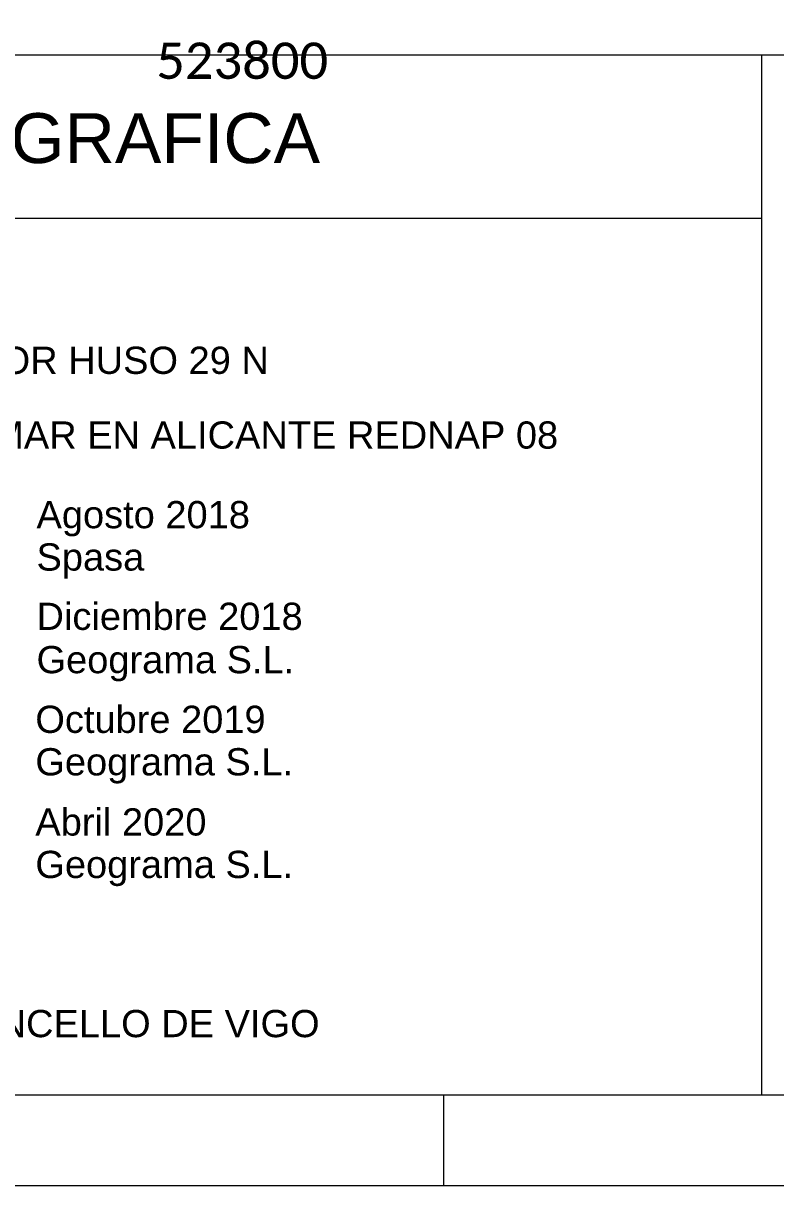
# Model space of a CAD drawing. Header units: metres. Extents: x 523256 to 524015, y 4669220 to 4669814.
# Drawn here: x 523787.9 to 523829.4, y 4669220 to 4669284.1 of the extents above; entities that cross this region are included whole.
import ezdxf
from ezdxf.enums import TextEntityAlignment as Align

# ---------------------------------------------------------------- set-up
doc = ezdxf.new("R2010")
doc.units = ezdxf.units.M
doc.header["$MEASUREMENT"] = 0
doc.layers.add('992006 Lineas cajetin', color=7, linetype='Continuous', lineweight=0)
doc.layers.add('993006 Textos cajetin', color=7, linetype='Continuous', lineweight=0)
doc.layers.add('993007 Textos cuadricula', color=7, linetype='Continuous')
doc.styles.add('Legend', font='calibri.ttf')
doc.styles.add('Style-Arial', font='arial.ttf')

msp = doc.modelspace()

# ---------------------------------------------------------------- linework, layer by layer
at = {"layer": '992006 Lineas cajetin'}
for p, q in [((523828.64547, 4669225.00177), (523828.64547, 4669282.31977)), ((523736.14547, 4669273.31977), (523828.64547, 4669273.31977)), ((523811.09698, 4669225.00177), (523811.09698, 4669220.00177))]:
    msp.add_line(p, q, dxfattribs=at)
for points in [[(523256.09698, 4669814.00077), (524015.09698, 4669814.00077), (524015.09698, 4669220.0041), (523256.09698, 4669220.0041)], [(523275.09698, 4669282.31977), (524010.09698, 4669282.31977), (524010.09698, 4669225.00177), (523275.09698, 4669225.00177)]]:
    msp.add_lwpolyline(points, close=True, dxfattribs=at)

# ---------------------------------------------------------------- texts
at = {"layer": '993006 Textos cajetin', "attachment_point": 7, "line_spacing_factor": 1.1, "style": 'Style-Arial'}
for s, insert, char_height in [('INFORMACION CARTOGRAFICA', (523745.39547, 4669276.31977), 2.749998), ('ETRS89 - UNIVERSAL TRANSVERSAL MERCATOR HUSO 29 N', (523739.64547, 4669264.71977), 1.5), ('ALTITUDES REFERIDAS AL NIVEL MEDIO DEL MAR EN ALICANTE REDNAP 08', (523739.64547, 4669260.60162), 1.5), ('Agosto 2018', (523788.66092, 4669255.78341), 1.5), ('Spasa', (523788.66092, 4669253.44918), 1.5), ('Diciembre 2018', (523788.66092, 4669250.61191), 1.5), ('Geograma S.L.', (523788.66092, 4669247.79318), 1.5), ('Octubre 2019', (523788.59628, 4669244.93544), 1.5), ('Geograma S.L.', (523788.59628, 4669242.16342), 1.5), ('Abril 2020', (523788.59628, 4669239.27944), 1.5), ('Geograma S.L.', (523788.59628, 4669236.50742), 1.5), ('XERENCIA MUNICIPAL DE URBANISMO DO CONCELLO DE VIGO', (523739.65475, 4669228.16766), 1.5)]:
    msp.add_mtext(s, dxfattribs=dict(at, insert=insert, char_height=char_height))
at = {"layer": '993007 Textos cuadricula', "style": 'Legend'}
msp.add_text('523800', height=2, dxfattribs=at).set_placement((523800, 4669281), align=Align.CENTER)

doc.saveas('drawing.dxf')
